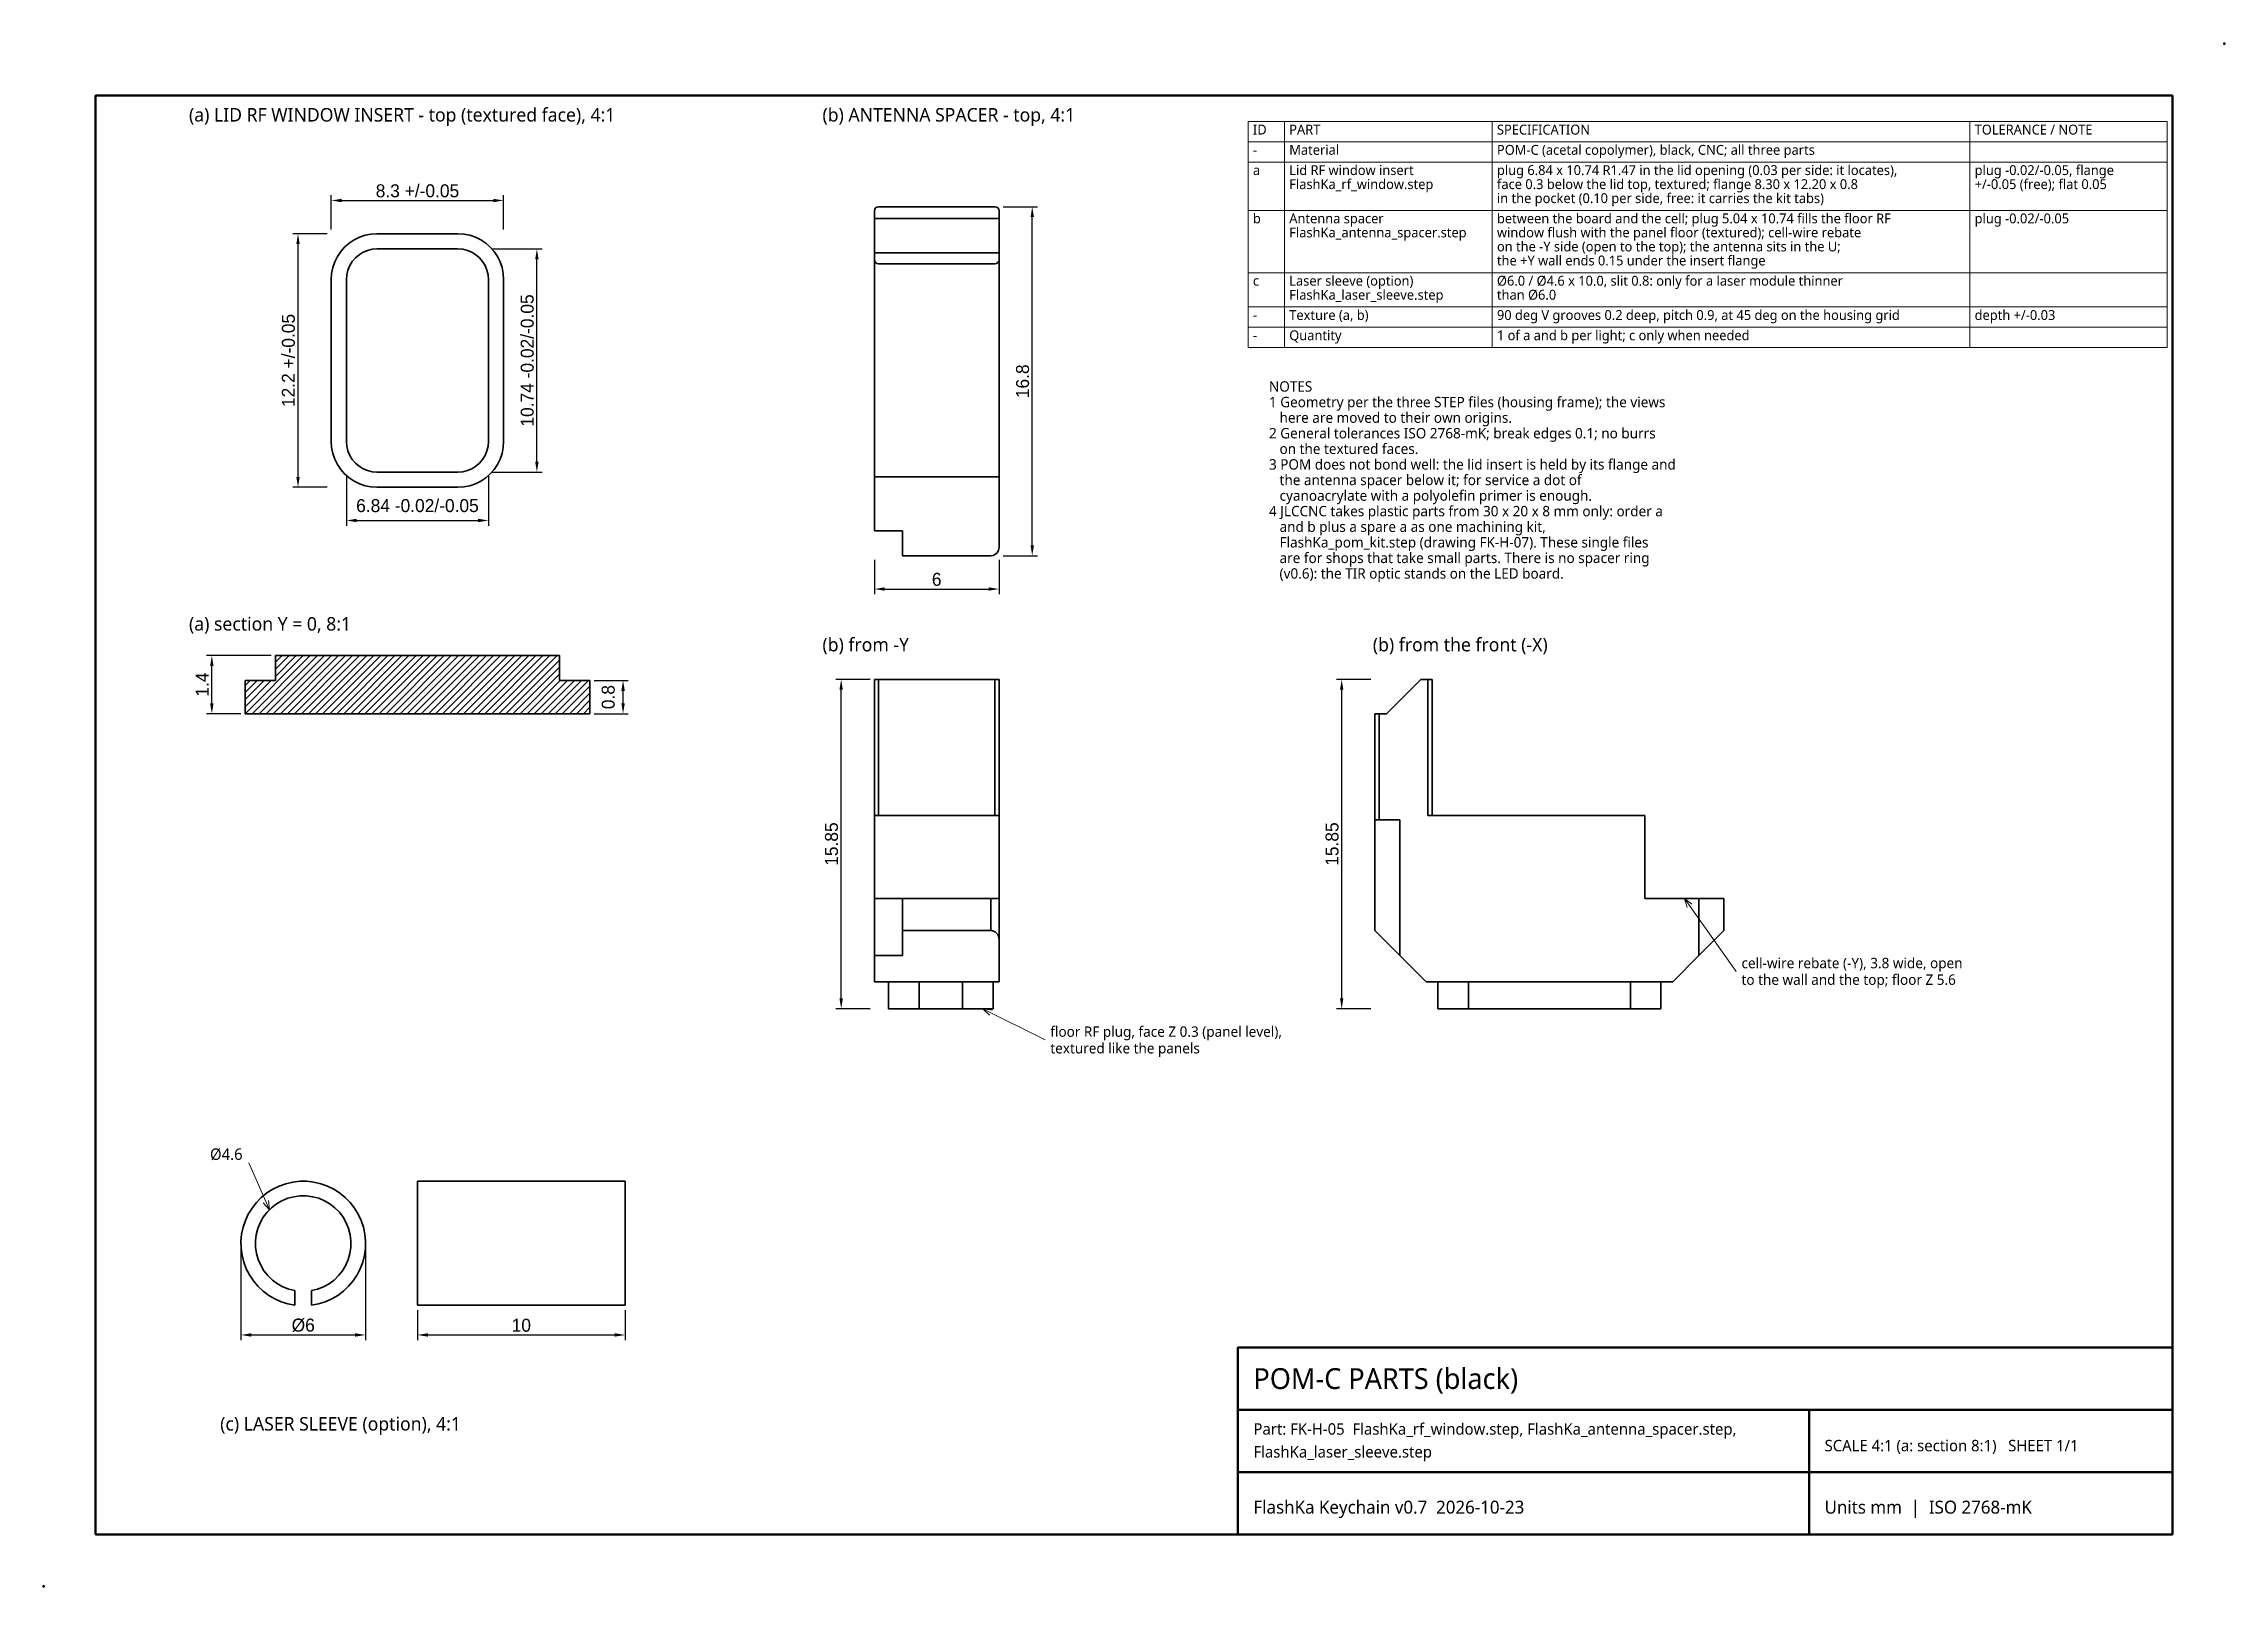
# Model space of a CAD drawing. Header units: millimetres. Extents: x 0 to 420, y 0 to 297.
import ezdxf

# ---------------------------------------------------------------- set-up
doc = ezdxf.new("R2010")
doc.units = ezdxf.units.MM
for name, color, linetype, lineweight in [('BORDER', 7, 'Continuous', 50), ('DIM', 5, 'Continuous', 13), ('HATCH', 8, 'Continuous', 9), ('TABLE', 7, 'Continuous', 18), ('TEXT', 7, 'Continuous', 18), ('VISIBLE', 7, 'Continuous', 35)]:
    doc.layers.add(name, color=color, linetype=linetype, lineweight=lineweight)
doc.styles.add('OpenSans', font='OpenSans-Regular.ttf')
doc.dimstyles.new('FK4', dxfattribs={"dimtxt": 2.5, "dimasz": 2, "dimexe": 1, "dimexo": 0.8, "dimgap": 0.6, "dimtad": 1, "dimdec": 3, "dimlfac": 0.25, "dimdsep": 46, "dimcen": 2.5, "dimclrd": 5, "dimclre": 5, "dimclrt": 7, "dimazin": 3, "dimtfac": 1, "dimtmove": 0, "dimatfit": 3})
doc.dimstyles.new('FK8', dxfattribs={"dimtxt": 2.5, "dimasz": 2, "dimexe": 1, "dimexo": 0.8, "dimgap": 0.6, "dimtad": 1, "dimdec": 3, "dimlfac": 0.125, "dimdsep": 46, "dimcen": 2.5, "dimclrd": 5, "dimclre": 5, "dimclrt": 7, "dimazin": 3, "dimtfac": 1, "dimtmove": 0, "dimatfit": 3})

msp = doc.modelspace()

# ---------------------------------------------------------------- linework, layer by layer
at = {"layer": 'BORDER'}
for p, q in [((230, 34), (410, 34)), ((340, 10), (340, 34)), ((230, 22), (410, 22))]:
    msp.add_line(p, q, dxfattribs=at)
for points in [[(10, 10), (410, 10), (410, 287), (10, 287)], [(230, 10), (410, 10), (410, 46), (230, 46)]]:
    msp.add_lwpolyline(points, close=True, dxfattribs=at)
for p in [(420, 297), (0, 0)]:
    msp.add_point(p, dxfattribs=at)
at = {"layer": 'DIM'}
for p, q in [((316, 132.4), (326, 118.4)), ((316, 132.4), (316.5666, 130.6915)), ((316, 132.4), (317.4324, 131.3099)), ((180.88, 111.2), (192.88, 105.2)), ((180.88, 111.2), (182.1802, 109.9552)), ((180.88, 111.2), (182.656, 110.9067)), ((43.4946, 72.5054), (39.4946, 81.5054)), ((43.4946, 72.5054), (42.3101, 73.8607)), ((43.4946, 72.5054), (43.2823, 74.2928))]:
    msp.add_line(p, q, dxfattribs=at)
at = {"layer": 'HATCH'}
for p, q in [((38.8038, 168), (50.0038, 179.2)), ((40.1614, 168), (51.3614, 179.2)), ((41.5191, 168), (52.7191, 179.2)), ((42.8767, 168), (54.0767, 179.2)), ((44.2344, 168), (55.4344, 179.2)), ((44.64, 175.1939), (48.6461, 179.2)), ((44.64, 176.5515), (47.2885, 179.2)), ((44.64, 177.9092), (45.9308, 179.2)), ((45.592, 168), (56.792, 179.2)), ((46.9496, 168), (58.1496, 179.2)), ((48.3073, 168), (59.5073, 179.2)), ((49.6649, 168), (60.8649, 179.2)), ((51.0226, 168), (62.2226, 179.2)), ((52.3802, 168), (63.5802, 179.2)), ((53.7379, 168), (64.9379, 179.2)), ((55.0955, 168), (66.2955, 179.2)), ((56.4532, 168), (67.6532, 179.2)), ((57.8108, 168), (69.0108, 179.2)), ((59.1684, 168), (70.3684, 179.2)), ((60.5261, 168), (71.7261, 179.2)), ((61.8837, 168), (73.0837, 179.2)), ((63.2414, 168), (74.4414, 179.2)), ((64.599, 168), (75.799, 179.2)), ((65.9567, 168), (77.1567, 179.2)), ((67.3143, 168), (78.5143, 179.2)), ((68.672, 168), (79.872, 179.2)), ((70.0296, 168), (81.2296, 179.2)), ((71.3873, 168), (82.5873, 179.2)), ((72.7449, 168), (83.9449, 179.2)), ((74.1025, 168), (85.3025, 179.2)), ((75.4602, 168), (86.6602, 179.2)), ((76.8178, 168), (88.0178, 179.2)), ((78.1755, 168), (89.3755, 179.2)), ((79.5331, 168), (90.7331, 179.2)), ((80.8908, 168), (92.0908, 179.2)), ((82.2484, 168), (93.4484, 179.2)), ((83.6061, 168), (94.8061, 179.2)), ((84.9637, 168), (96.1637, 179.2)), ((86.3213, 168), (97.5213, 179.2)), ((87.679, 168), (98.879, 179.2)), ((89.0366, 168), (99.36, 178.3234)), ((90.3943, 168), (99.36, 176.9657)), ((38.8, 169.3539), (43.8461, 174.4)), ((38.8, 170.7115), (42.4885, 174.4)), ((38.8, 172.0692), (41.1308, 174.4)), ((38.8, 173.4268), (39.7732, 174.4)), ((91.7519, 168), (99.36, 175.6081)), ((93.1096, 168), (99.5096, 174.4)), ((94.4672, 168), (100.8672, 174.4)), ((95.8249, 168), (102.2249, 174.4)), ((97.1825, 168), (103.5825, 174.4)), ((98.5402, 168), (104.9402, 174.4)), ((99.8978, 168), (105.2, 173.3022)), ((101.2554, 168), (105.2, 171.9446)), ((102.6131, 168), (105.2, 170.5869)), ((103.9707, 168), (105.2, 169.2293))]:
    msp.add_line(p, q, dxfattribs=at)
at = {"layer": 'TABLE'}
for p, q in [((232, 282), (409, 282)), ((232, 282), (232, 238.5)), ((239, 282), (239, 238.5)), ((279, 282), (279, 238.5)), ((371, 282), (371, 238.5)), ((409, 282), (409, 238.5)), ((232, 278.1), (409, 278.1)), ((232, 274.2), (409, 274.2)), ((232, 264.9), (409, 264.9)), ((232, 252.9), (409, 252.9)), ((232, 246.3), (409, 246.3)), ((232, 242.4), (409, 242.4)), ((232, 238.5), (409, 238.5))]:
    msp.add_line(p, q, dxfattribs=at)
at = {"layer": 'VISIBLE'}
for points in [[(160.8, 265.6), (160.4939, 265.5391), (160.2343, 265.3657), (160.0609, 265.1061), (160, 264.8)], [(160, 263.349), (160, 264.8)], [(160.8, 265.6), (183.2, 265.6)], [(184, 264.8), (183.9391, 265.1061), (183.7657, 265.3657), (183.5061, 265.5391), (183.2, 265.6)], [(184, 263.349), (184, 264.8)], [(160, 256.749), (160, 263.349)], [(160, 263.349), (184, 263.349)], [(184, 256.749), (184, 263.349)], [(55.4, 251.6), (55.4753, 252.7486), (55.6999, 253.8776), (56.0699, 254.9676), (56.579, 256), (57.2185, 256.9571), (57.9775, 257.8225), (58.8429, 258.5815), (59.8, 259.221), (60.8324, 259.7301), (61.9224, 260.1001), (63.0514, 260.3247), (64.2, 260.4)], [(58.32, 251.6), (58.3924, 252.5198), (58.6078, 253.417), (58.9609, 254.2695), (59.443, 255.0562), (60.0422, 255.7578), (60.7438, 256.357), (61.5305, 256.8391), (62.383, 257.1922), (63.2802, 257.4076), (64.2, 257.48)], [(64.2, 260.4), (79.8, 260.4)], [(64.2, 257.48), (79.8, 257.48)], [(88.6, 251.6), (88.5247, 252.7486), (88.3001, 253.8776), (87.9301, 254.9676), (87.421, 256), (86.7815, 256.9571), (86.0225, 257.8225), (85.1571, 258.5815), (84.2, 259.221), (83.1676, 259.7301), (82.0776, 260.1001), (80.9486, 260.3247), (79.8, 260.4)], [(85.68, 251.6), (85.6076, 252.5198), (85.3922, 253.417), (85.0391, 254.2695), (84.557, 255.0562), (83.9578, 255.7578), (83.2562, 256.357), (82.4695, 256.8391), (81.617, 257.1922), (80.7198, 257.4076), (79.8, 257.48)], [(160, 255.4), (160, 256.749)], [(160, 256.749), (184, 256.749)], [(184, 255.4), (184, 256.749)], [(160, 213.6), (160, 255.4)], [(160, 255.4), (160.0609, 255.0939), (160.2343, 254.8343), (160.4939, 254.6609), (160.8, 254.6)], [(160.8, 254.6), (183.2, 254.6)], [(184, 255.4), (183.9391, 255.0939), (183.7657, 254.8343), (183.5061, 254.6609), (183.2, 254.6)], [(184, 213.6), (184, 255.4)], [(55.4, 220.4), (55.4, 251.6)], [(58.32, 220.4), (58.32, 251.6)], [(85.68, 220.4), (85.68, 251.6)], [(88.6, 220.4), (88.6, 251.6)], [(55.4, 220.4), (55.4753, 219.2514), (55.6999, 218.1224), (56.0699, 217.0324), (56.579, 216), (57.2185, 215.0429), (57.9775, 214.1775), (58.8429, 213.4185), (59.8, 212.779), (60.8324, 212.2699), (61.9224, 211.8999), (63.0514, 211.6753), (64.2, 211.6)], [(58.32, 220.4), (58.3924, 219.4802), (58.6078, 218.583), (58.9609, 217.7305), (59.443, 216.9438), (60.0422, 216.2422), (60.7438, 215.643), (61.5305, 215.1609), (62.383, 214.8078), (63.2802, 214.5924), (64.2, 214.52)], [(85.68, 220.4), (85.6076, 219.4802), (85.3922, 218.583), (85.0391, 217.7305), (84.557, 216.9438), (83.9578, 216.2422), (83.2562, 215.643), (82.4695, 215.1609), (81.617, 214.8078), (80.7198, 214.5924), (79.8, 214.52)], [(88.6, 220.4), (88.5247, 219.2514), (88.3001, 218.1224), (87.9301, 217.0324), (87.421, 216), (86.7815, 215.0429), (86.0225, 214.1775), (85.1571, 213.4185), (84.2, 212.779), (83.1676, 212.2699), (82.0776, 211.8999), (80.9486, 211.6753), (79.8, 211.6)], [(64.2, 214.52), (79.8, 214.52)], [(64.2, 211.6), (79.8, 211.6)], [(160, 213.6), (160, 203.2)], [(184, 213.6), (160, 213.6)], [(184, 213.6), (184, 200)], [(160, 203.2), (165.4, 203.2)], [(165.4, 203.2), (165.4, 198.4)], [(165.4, 198.4), (182.4, 198.4)], [(182.4, 198.4), (182.8944, 198.4783), (183.3405, 198.7056), (183.6944, 199.0595), (183.9217, 199.5056), (184, 200)], [(44.64, 174.4), (44.64, 179.2)], [(99.36, 179.2), (44.64, 179.2)], [(99.36, 174.4), (99.36, 179.2)], [(38.8, 174.4), (38.8316, 174.4), (38.9263, 174.4), (39.0837, 174.4), (39.3033, 174.4), (39.5843, 174.4), (39.9257, 174.4), (40.3262, 174.4), (40.7844, 174.4), (41.2987, 174.4), (41.8672, 174.4), (42.488, 174.4), (43.1586, 174.4), (43.8768, 174.4), (44.64, 174.4)], [(44.64, 174.4), (38.8, 174.4)], [(38.8, 168), (38.8, 174.4)], [(105.2, 174.4), (105.1684, 174.4), (105.0737, 174.4), (104.9163, 174.4), (104.6967, 174.4), (104.4157, 174.4), (104.0743, 174.4), (103.6738, 174.4), (103.2156, 174.4), (102.7013, 174.4), (102.1328, 174.4), (101.512, 174.4), (100.8414, 174.4), (100.1232, 174.4), (99.36, 174.4)], [(105.2, 174.4), (99.36, 174.4)], [(105.2, 168), (105.2, 174.4)], [(160, 148.4), (160, 174.6)], [(160, 174.6), (160.005, 174.6), (160.0201, 174.6), (160.0449, 174.6), (160.0792, 174.6), (160.1226, 174.6), (160.1745, 174.6), (160.2343, 174.6), (160.3012, 174.6), (160.3744, 174.6), (160.4529, 174.6), (160.5358, 174.6), (160.622, 174.6), (160.7104, 174.6), (160.8, 174.6)], [(160.8, 174.6), (183.2, 174.6)], [(160.8, 148.4), (160.8, 174.6)], [(184, 174.6), (183.995, 174.6), (183.9799, 174.6), (183.9551, 174.6), (183.9208, 174.6), (183.8774, 174.6), (183.8255, 174.6), (183.7657, 174.6), (183.6988, 174.6), (183.6256, 174.6), (183.5471, 174.6), (183.4642, 174.6), (183.378, 174.6), (183.2896, 174.6), (183.2, 174.6)], [(183.2, 148.4), (183.2, 174.6)], [(184, 148.4), (184, 174.6)], [(265.251, 174.6), (258.651, 168)], [(266.6, 174.6), (265.251, 174.6)], [(266.6, 148.4), (266.6, 174.6)], [(266.6, 174.6), (266.6896, 174.6), (266.778, 174.6), (266.8642, 174.6), (266.9471, 174.6), (267.0256, 174.6), (267.0988, 174.6), (267.1657, 174.6), (267.2255, 174.6), (267.2774, 174.6), (267.3208, 174.6), (267.3551, 174.6), (267.3799, 174.6), (267.395, 174.6), (267.4, 174.6)], [(267.4, 148.4), (267.4, 174.6)], [(105.2, 168), (38.8, 168)], [(256.4, 168), (256.405, 168), (256.4201, 168), (256.4449, 168), (256.4792, 168), (256.5226, 168), (256.5745, 168), (256.6343, 168), (256.7012, 168), (256.7744, 168), (256.8529, 168), (256.9358, 168), (257.022, 168), (257.1104, 168), (257.2, 168)], [(256.4, 147.6), (256.4, 168)], [(258.651, 168), (257.2, 168)], [(257.2, 147.6), (257.2, 168)], [(160, 132.4), (160, 148.4)], [(184, 148.4), (160, 148.4)], [(184, 132.4), (184, 148.4)], [(256.4, 147.6), (256.405, 147.6), (256.4201, 147.6), (256.4449, 147.6), (256.4792, 147.6), (256.5226, 147.6), (256.5745, 147.6), (256.6343, 147.6), (256.7012, 147.6), (256.7744, 147.6), (256.8529, 147.6), (256.9358, 147.6), (257.022, 147.6), (257.1104, 147.6), (257.2, 147.6)], [(256.4, 147.6), (256.4, 126.251)], [(257.2, 147.6), (261.2, 147.6)], [(261.2, 121.451), (261.2, 147.6)], [(308.4, 148.4), (266.6, 148.4)], [(308.4, 132.4), (308.4, 148.4)], [(160, 121.451), (160, 132.4)], [(160, 132.4), (165.4, 132.4)], [(165.4, 132.4), (182.4, 132.4)], [(165.4, 132.4), (165.4, 126.251)], [(182.4, 132.4), (182.5791, 132.4), (182.756, 132.4), (182.9284, 132.4), (183.0942, 132.4), (183.2513, 132.4), (183.3976, 132.4), (183.5314, 132.4), (183.6509, 132.4), (183.7548, 132.4), (183.8416, 132.4), (183.9102, 132.4), (183.9599, 132.4), (183.9899, 132.4), (184, 132.4)], [(182.4, 126.251), (182.4, 132.4)], [(184, 124.651), (184, 132.4)], [(308.4, 132.4), (318.8, 132.4)], [(318.8, 121.451), (318.8, 132.4)], [(318.8, 132.4), (323.6, 132.4)], [(323.6, 132.4), (323.6, 126.251)], [(165.4, 121.451), (165.4, 126.251)], [(165.4, 126.251), (182.4, 126.251)], [(182.4, 126.251), (182.5791, 126.2409), (182.756, 126.2109), (182.9284, 126.1612), (183.0942, 126.0925), (183.2513, 126.0057), (183.3976, 125.9019), (183.5314, 125.7823), (183.6509, 125.6486), (183.7548, 125.5022), (183.8416, 125.3452), (183.9102, 125.1794), (183.9599, 125.007), (183.9899, 124.8301), (184, 124.651)], [(256.4, 126.251), (261.2, 121.451)], [(318.8, 121.451), (323.6, 126.251)], [(184, 116.4), (184, 124.651)], [(160, 116.4), (160, 121.451)], [(160, 121.451), (165.4, 121.451)], [(261.2, 121.451), (266.251, 116.4)], [(313.749, 116.4), (318.8, 121.451)], [(160, 116.4), (184, 116.4)], [(162.72, 111.2), (162.72, 116.4)], [(168.6, 111.2), (168.6, 116.4)], [(177, 111.2), (177, 116.4)], [(182.88, 111.2), (182.88, 116.4)], [(266.251, 116.4), (313.749, 116.4)], [(268.52, 111.2), (268.52, 116.4)], [(274.4, 111.2), (274.4, 116.4)], [(305.6, 111.2), (305.6, 116.4)], [(311.48, 111.2), (311.48, 116.4)], [(162.72, 111.2), (162.757, 111.2), (162.8674, 111.2), (163.05, 111.2), (163.3023, 111.2), (163.6213, 111.2), (164.0028, 111.2), (164.4422, 111.2), (164.9339, 111.2), (165.4717, 111.2), (166.0488, 111.2), (166.658, 111.2), (167.2916, 111.2), (167.9416, 111.2), (168.6, 111.2)], [(168.6, 111.2), (177, 111.2)], [(182.88, 111.2), (182.843, 111.2), (182.7326, 111.2), (182.55, 111.2), (182.2977, 111.2), (181.9787, 111.2), (181.5972, 111.2), (181.1578, 111.2), (180.6661, 111.2), (180.1283, 111.2), (179.5512, 111.2), (178.942, 111.2), (178.3084, 111.2), (177.6584, 111.2), (177, 111.2)], [(274.4, 111.2), (273.7416, 111.2), (273.0916, 111.2), (272.458, 111.2), (271.8488, 111.2), (271.2717, 111.2), (270.7339, 111.2), (270.2422, 111.2), (269.8028, 111.2), (269.4213, 111.2), (269.1023, 111.2), (268.85, 111.2), (268.6674, 111.2), (268.557, 111.2), (268.52, 111.2)], [(305.6, 111.2), (274.4, 111.2)], [(305.6, 111.2), (306.2584, 111.2), (306.9084, 111.2), (307.542, 111.2), (308.1512, 111.2), (308.7283, 111.2), (309.2661, 111.2), (309.7578, 111.2), (310.1972, 111.2), (310.5787, 111.2), (310.8977, 111.2), (311.15, 111.2), (311.3326, 111.2), (311.443, 111.2), (311.48, 111.2)], [(48.4, 54.1071), (47.0633, 54.3649), (45.7644, 54.7724), (44.52, 55.3243), (43.3461, 56.0137), (42.2579, 56.8316), (41.2693, 57.7675), (40.3931, 58.8093), (39.6404, 59.9436), (39.0212, 61.1559), (38.5432, 62.4306), (38.2126, 63.7512), (38.0337, 65.1007), (38.0089, 66.4618), (38.1383, 67.8169), (38.4205, 69.1487), (38.8516, 70.4399), (39.4262, 71.674), (40.1369, 72.8351), (40.9745, 73.9082), (41.9283, 74.8796), (42.9859, 75.7367), (44.1338, 76.4684), (45.3572, 77.0655), (46.6404, 77.5201), (47.9668, 77.8265), (49.3193, 77.9807), (50.6807, 77.9807), (52.0332, 77.8265), (53.3596, 77.5201), (54.6428, 77.0655), (55.8662, 76.4684), (57.0141, 75.7367), (58.0717, 74.8796), (59.0255, 73.9082), (59.8631, 72.8351), (60.5738, 71.674), (61.1484, 70.4399), (61.5795, 69.1487), (61.8617, 67.8169), (61.9911, 66.4618), (61.9663, 65.1007), (61.7874, 63.7512), (61.4568, 62.4306), (60.9788, 61.1559), (60.3596, 59.9436), (59.6069, 58.8093), (58.7307, 57.7675), (57.7421, 56.8316), (56.6539, 56.0137), (55.48, 55.3243), (54.2356, 54.7724), (52.9367, 54.3649), (51.6, 54.1071)], [(72, 78), (72, 77.7241), (72, 76.9091), (72, 75.5925), (72, 73.8348), (72, 71.7168), (72, 69.336), (72, 66.8018), (72, 64.2307), (72, 61.741), (72, 59.4471), (72, 57.4545), (72, 55.8548), (72, 54.7217), (72, 54.1071)], [(112, 78), (72, 78)], [(112, 54.1071), (112, 54.7217), (112, 55.8548), (112, 57.4545), (112, 59.4471), (112, 61.741), (112, 64.2307), (112, 66.8018), (112, 69.336), (112, 71.7168), (112, 73.8348), (112, 75.5925), (112, 76.9091), (112, 77.7241), (112, 78)], [(48.4, 56.9402), (47.2227, 57.2292), (46.0937, 57.6705), (45.0325, 58.2564), (44.0575, 58.9767), (43.1857, 59.819), (42.4322, 60.7685), (41.8101, 61.8089), (41.3301, 62.9221), (41.0007, 64.0887), (40.8276, 65.2884), (40.8136, 66.5006), (40.9592, 67.704), (41.2617, 68.8779), (41.7159, 70.0018), (42.314, 71.0562), (43.0454, 72.0228), (43.8977, 72.8849), (44.8558, 73.6274), (45.9033, 74.2375), (47.0219, 74.7047), (48.1922, 75.0206), (49.3939, 75.18), (50.6061, 75.18), (51.8078, 75.0206), (52.9781, 74.7047), (54.0967, 74.2375), (55.1442, 73.6274), (56.1023, 72.8849), (56.9546, 72.0228), (57.686, 71.0562), (58.2841, 70.0018), (58.7383, 68.8779), (59.0408, 67.704), (59.1864, 66.5006), (59.1724, 65.2884), (58.9993, 64.0887), (58.6699, 62.9221), (58.1899, 61.8089), (57.5678, 60.7685), (56.8143, 59.819), (55.9425, 58.9767), (54.9675, 58.2564), (53.9063, 57.6705), (52.7773, 57.2292), (51.6, 56.9402)], [(48.4, 54.1071), (48.4, 56.9402)], [(51.6, 54.1071), (51.6, 56.9402)], [(112, 54.1071), (72, 54.1071)]]:
    msp.add_lwpolyline(points, dxfattribs=at)

# ---------------------------------------------------------------- texts
at = {"layer": 'TEXT', "style": 'OpenSans'}
for s, height, p in [('(a) LID RF WINDOW INSERT - top (textured face), 4:1', 2.6, (28, 282)), ('(b) ANTENNA SPACER - top, 4:1', 2.6, (150, 282)), ('ID', 1.9, (232.9, 279.5)), ('PART', 1.9, (239.9, 279.5)), ('SPECIFICATION', 1.9, (279.9, 279.5)), ('TOLERANCE / NOTE', 1.9, (371.9, 279.5)), ('Material', 1.9, (239.9, 275.6)), ('POM-C (acetal copolymer), black, CNC; all three parts', 1.9, (279.9, 275.6)), ('-', 1.9, (232.9, 275.6)), ('a', 1.9, (232.9, 271.7)), ('Lid RF window insert', 1.9, (239.9, 271.7)), ('plug 6.84 x 10.74 R1.47 in the lid opening (0.03 per side: it locates),', 1.9, (279.9, 271.7)), ('plug -0.02/-0.05, flange', 1.9, (371.9, 271.7)), ('FlashKa_rf_window.step', 1.9, (239.9, 269)), ('face 0.3 below the lid top, textured; flange 8.30 x 12.20 x 0.8', 1.9, (279.9, 269)), ('+/-0.05 (free); flat 0.05', 1.9, (371.9, 269)), ('in the pocket (0.10 per side, free: it carries the kit tabs)', 1.9, (279.9, 266.3)), ('b', 1.9, (232.9, 262.4)), ('Antenna spacer', 1.9, (239.9, 262.4)), ('FlashKa_antenna_spacer.step', 1.9, (239.9, 259.7)), ('window flush with the panel floor (textured); cell-wire rebate', 1.9, (279.9, 259.7)), ('between the board and the cell; plug 5.04 x 10.74 fills the floor RF', 1.9, (279.9, 262.4)), ('plug -0.02/-0.05', 1.9, (371.9, 262.4)), ('the +Y wall ends 0.15 under the insert flange', 1.9, (279.9, 254.3)), ('on the -Y side (open to the top); the antenna sits in the U;', 1.9, (279.9, 257)), ('Laser sleeve (option)', 1.9, (239.9, 250.4)), ('Ø6.0 / Ø4.6 x 10.0, slit 0.8: only for a laser module thinner', 1.9, (279.9, 250.4)), ('c', 1.9, (232.9, 250.4)), ('FlashKa_laser_sleeve.step', 1.9, (239.9, 247.7)), ('than Ø6.0', 1.9, (279.9, 247.7)), ('-', 1.9, (232.9, 243.8)), ('Texture (a, b)', 1.9, (239.9, 243.8)), ('90 deg V grooves 0.2 deep, pitch 0.9, at 45 deg on the housing grid', 1.9, (279.9, 243.8)), ('depth +/-0.03', 1.9, (371.9, 243.8)), ('-', 1.9, (232.9, 239.9)), ('Quantity', 1.9, (239.9, 239.9)), ('1 of a and b per light; c only when needed', 1.9, (279.9, 239.9)), ('NOTES', 2, (236, 230)), ('1 Geometry per the three STEP files (housing frame); the views', 2, (236, 227)), ('2 General tolerances ISO 2768-mK; break edges 0.1; no burrs', 2, (236, 221)), ('   here are moved to their own origins.', 2, (236, 224)), ('   on the textured faces.', 2, (236, 218)), ('3 POM does not bond well: the lid insert is held by its flange and', 2, (236, 215)), ('   the antenna spacer below it; for service a dot of', 2, (236, 212)), ('   cyanoacrylate with a polyolefin primer is enough.', 2, (236, 209)), ('4 JLCCNC takes plastic parts from 30 x 20 x 8 mm only: order a', 2, (236, 206)), ('   and b plus a spare a as one machining kit,', 2, (236, 203)), ('   FlashKa_pom_kit.step (drawing FK-H-07). These single files', 2, (236, 200)), ('   are for shops that take small parts. There is no spacer ring', 2, (236, 197)), ('   (v0.6): the TIR optic stands on the LED board.', 2, (236, 194)), ('(a) section Y = 0, 8:1', 2.6, (28, 184)), ('(b) from -Y', 2.6, (150, 180)), ('(b) from the front (-X)', 2.6, (256, 180)), ('to the wall and the top; floor Z 5.6', 2, (327, 115.8)), ('cell-wire rebate (-Y), 3.8 wide, open', 2, (327, 119)), ('floor RF plug, face Z 0.3 (panel level),', 2, (193.88, 105.8)), ('textured like the panels', 2, (193.88, 102.6)), ('Ø4.6', 2.2, (32.042, 82.1054)), ('POM-C PARTS (black)', 4, (233, 38)), ('(c) LASER SLEEVE (option), 4:1', 2.6, (34, 30)), ('Part: FK-H-05  FlashKa_rf_window.step, FlashKa_antenna_spacer.step,', 2.2, (233, 29.2)), ('FlashKa_laser_sleeve.step', 2.2, (233, 24.8)), ('SCALE 4:1 (a: section 8:1)   SHEET 1/1', 2.2, (343, 26)), ('FlashKa Keychain v0.7  2026-10-23', 2.5, (233, 14)), ('Units mm  |  ISO 2768-mK', 2.5, (343, 14))]:
    msp.add_text(s, height=height, dxfattribs=at).set_placement(p)

# ---------------------------------------------------------------- dimensions: what is measured, and where the dimension line sits
at = {"layer": 'DIM'}
for base, p1, p2, text in [((55.4, 266.8), (55.4, 260.4), (88.6, 260.4), '<> +/-0.05'), ((58.32, 205.2), (58.32, 214.52), (85.68, 214.52), '<> -0.02/-0.05'), ((38, 48.4), (38, 66), (62, 66), '%%c<>')]:
    msp.add_linear_dim(base=base, p1=p1, p2=p2, text=text, dimstyle='FK4', dxfattribs=at).render()
for base, p1, p2, dimstyle in [((190.4, 198.4), (184, 198.4), (184, 265.6), 'FK4'), ((32.4, 168), (38.8, 168), (44.64, 179.2), 'FK8'), ((111.6, 168), (105.2, 168), (105.2, 174.4), 'FK8'), ((153.6, 111.2), (160, 111.2), (160, 174.6), 'FK4'), ((250, 111.2), (256.4, 111.2), (256.4, 174.6), 'FK4')]:
    msp.add_linear_dim(base=base, p1=p1, p2=p2, angle=90, dimstyle=dimstyle, dxfattribs=at).render()
for base, p1, p2, text in [((49, 211.6), (55.4, 211.6), (55.4, 260.4), '<> +/-0.05'), ((95, 214.52), (85.68, 214.52), (85.68, 257.48), '<> -0.02/-0.05')]:
    msp.add_linear_dim(base=base, p1=p1, p2=p2, angle=90, text=text, dimstyle='FK4', dxfattribs=at).render()
for base, p1, p2 in [((160, 192), (160, 198.4), (184, 198.4)), ((72, 48.4), (72, 54), (112, 54))]:
    msp.add_linear_dim(base=base, p1=p1, p2=p2, dimstyle='FK4', dxfattribs=at).render()

doc.saveas('drawing.dxf')
